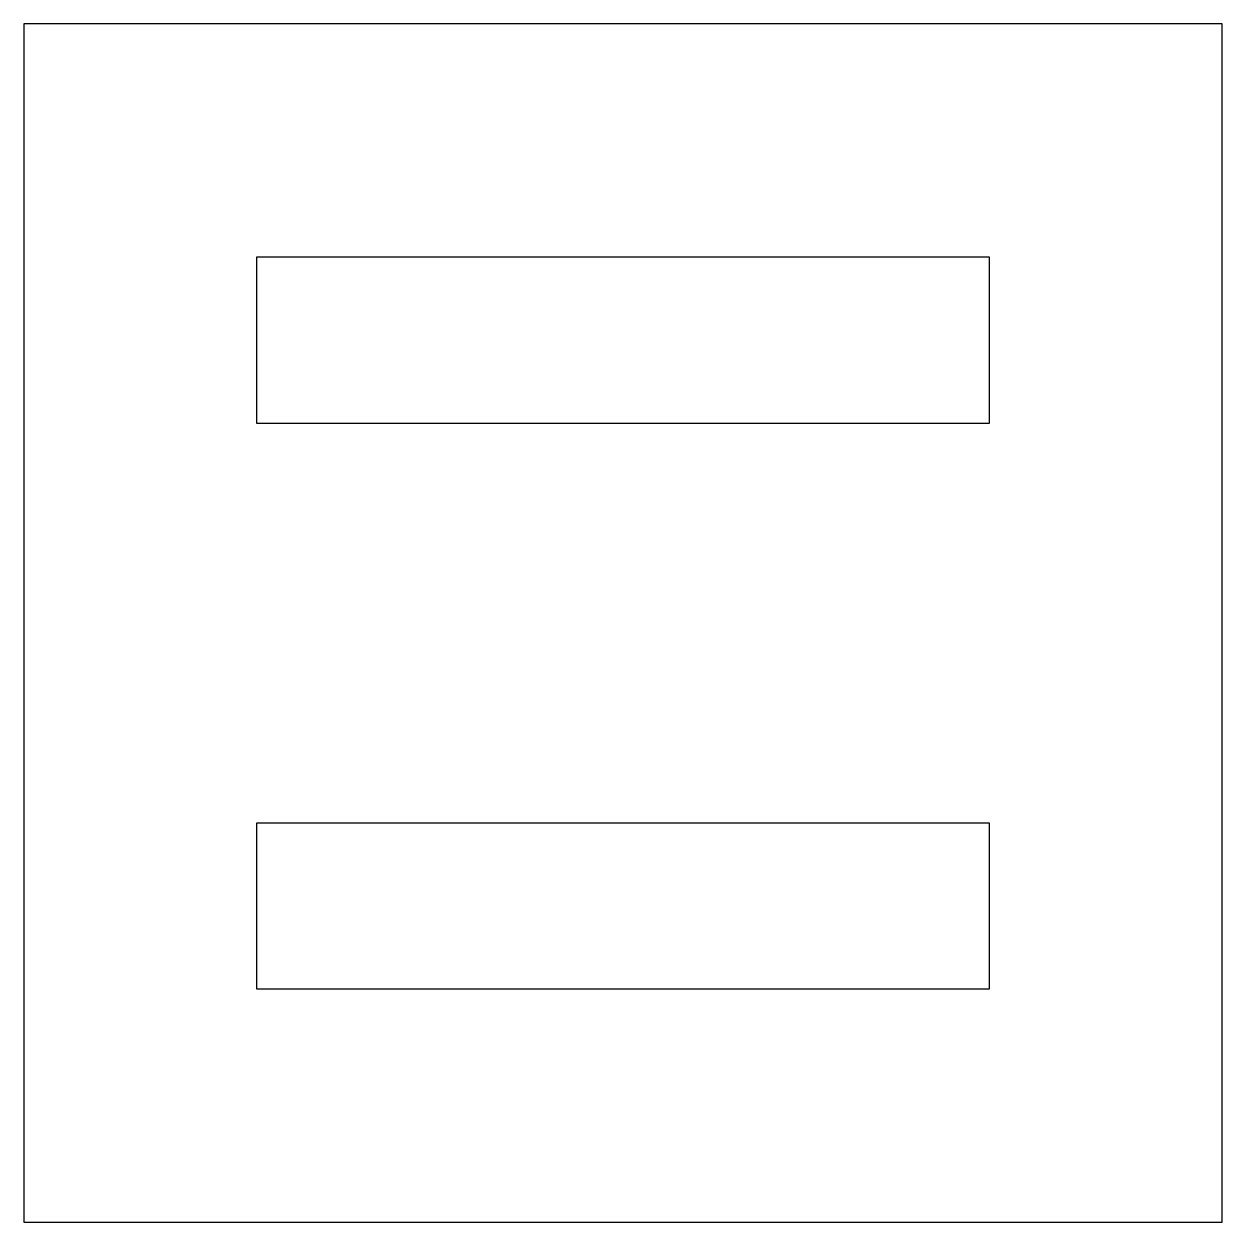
# Model space of a CAD drawing. Header units: millimetres. Extents: x 90.1 to 126.1, y 121.9 to 157.9.
import ezdxf

# ---------------------------------------------------------------- set-up
doc = ezdxf.new("R2010")
doc.units = ezdxf.units.MM
doc.header["$MEASUREMENT"] = 0
doc.layers.add('VISIBLE', color=7, linetype='Continuous', lineweight=0)

msp = doc.modelspace()

# ---------------------------------------------------------------- linework, layer by layer
at = {"layer": 'VISIBLE', "color": 18, "lineweight": 25, "true_color": 0x000000}
for p, q in [((126.126, 157.876), (90.126, 157.876)), ((90.126, 157.876), (90.126, 121.876)), ((126.126, 121.876), (126.126, 157.876)), ((97.126, 145.876), (97.126, 150.876)), ((97.126, 150.876), (119.126, 150.876)), ((119.126, 150.876), (119.126, 145.876)), ((119.126, 145.876), (97.126, 145.876)), ((97.126, 128.876), (97.126, 133.876)), ((97.126, 133.876), (119.126, 133.876)), ((119.126, 133.876), (119.126, 128.876)), ((119.126, 128.876), (97.126, 128.876)), ((90.126, 121.876), (126.126, 121.876))]:
    msp.add_line(p, q, dxfattribs=at)

doc.saveas('drawing.dxf')
